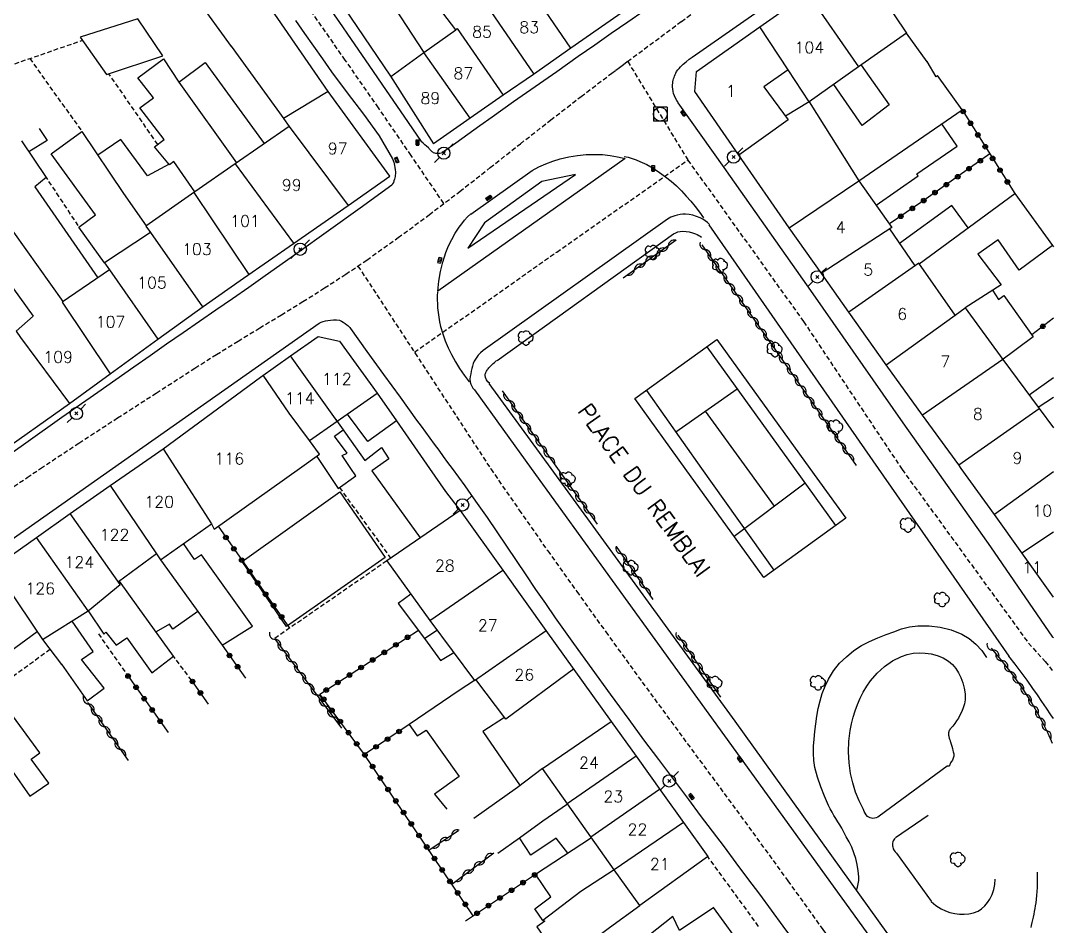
# Model space of a CAD drawing. Header units: millimetres. Extents: x 137000 to 138002, y 152999 to 154002.
# Drawn here: x 137888.1 to 138000, y 153121.4 to 153219.5 of the extents above; entities that cross this region are included whole.
import ezdxf
from ezdxf.enums import TextEntityAlignment as Align

# ---------------------------------------------------------------- set-up
doc = ezdxf.new("R2010")
doc.units = ezdxf.units.MM
doc.linetypes.add('DASHED', pattern=[0.75, 0.5, -0.25])
doc.layers.get('0').update_dxf_attribs({"linetype": 'CONTINUOUS'})
for name, color, linetype in [('W0001', 6, 'DASHED'), ('W0004', 5, 'CONTINUOUS'), ('W0014', 7, 'CONTINUOUS'), ('W0017', 7, 'CONTINUOUS'), ('W0101', 7, 'CONTINUOUS'), ('W0104', 1, 'CONTINUOUS'), ('W0112', 1, 'DASHED'), ('W0300', 7, 'CONTINUOUS'), ('W0310', 3, 'CONTINUOUS'), ('W0323', 7, 'CONTINUOUS'), ('W0333', 7, 'CONTINUOUS'), ('W0401', 7, 'CONTINUOUS'), ('W0420', 7, 'CONTINUOUS'), ('W0473', 7, 'CONTINUOUS'), ('W0515', 5, 'CONTINUOUS'), ('W0989', 7, 'CONTINUOUS'), ('W0991', 7, 'CONTINUOUS'), ('W1102', 7, 'CONTINUOUS')]:
    doc.layers.add(name, color=color, linetype=linetype)
doc.styles.get("Standard").update_dxf_attribs({"font": 'romans.shx', "width": 0.85})

# ---------------------------------------------------------------- blocks, each defined once
blk = doc.blocks.new('T300')
for p, q in [((-0.8, 0.51), (-0.86, 0.34)), ((-0.86, 0.34), (-0.86, 0.17)), ((-0.86, 0.17), (-0.74, 0.06)), ((-0.69, 0.63), (-0.8, 0.51)), ((-0.8, -0.06), (-0.74, 0.06)), ((-0.74, 0.06), (-0.69, 0.11)), ((-0.57, 0.69), (-0.69, 0.63)), ((-0.46, 0.69), (-0.57, 0.69)), ((-0.29, 0.63), (-0.46, 0.69)), ((-0.29, 0.63), (-0.17, 0.74)), ((-0.23, 0.57), (-0.29, 0.63)), ((-0.17, 0.74), (-0.06, 0.8)), ((-0.06, 0.8), (0.06, 0.8)), ((0.06, 0.8), (0.23, 0.74)), ((0.23, 0.74), (0.34, 0.63)), ((0.34, 0.63), (0.4, 0.51)), ((0.46, 0.46), (0.34, 0.46)), ((0.4, 0.51), (0.4, 0.46)), ((0.57, 0.4), (0.46, 0.46)), ((0.57, 0.4), (0.69, 0.29)), ((0.69, 0.29), (0.74, 0.17)), ((0.74, 0.06), (0.69, -0.17)), ((0.74, 0.17), (0.74, 0.06)), ((-0.8, -0.17), (-0.8, -0.06)), ((-0.8, -0.23), (-0.8, -0.17)), ((-0.74, -0.34), (-0.8, -0.23)), ((-0.69, -0.4), (-0.74, -0.34)), ((-0.51, -0.46), (-0.69, -0.4)), ((-0.4, -0.46), (-0.51, -0.46)), ((-0.4, -0.46), (-0.34, -0.46)), ((-0.34, -0.46), (-0.34, -0.4)), ((-0.34, -0.51), (-0.34, -0.46)), ((-0.29, -0.63), (-0.34, -0.51)), ((-0.17, -0.74), (-0.29, -0.63)), ((-0.06, -0.8), (-0.17, -0.74)), ((0.06, -0.8), (-0.06, -0.8)), ((0.17, -0.74), (0.06, -0.8)), ((0.23, -0.69), (0.17, -0.74)), ((0.29, -0.46), (0.23, -0.46)), ((0.29, -0.63), (0.23, -0.69)), ((0.46, -0.4), (0.29, -0.46)), ((0.34, -0.51), (0.29, -0.63)), ((0.34, -0.51), (0.34, -0.46)), ((0.57, -0.34), (0.46, -0.4)), ((0.63, -0.29), (0.57, -0.34)), ((0.69, -0.17), (0.63, -0.29))]:
    blk.add_line(p, q)
blk = doc.blocks.new('T473')
for p, q in [((-0.166667, 0.166667), (0.166667, -0.166667)), ((-0.166667, -0.166667), (0.166667, 0.166667)), ((0.500001, 0.500001), (1.000002, 1.000002)), ((-1.000002, -1.000002), (-0.500001, -0.500001))]:
    blk.add_line(p, q)
blk.add_ellipse((0, 0), major_axis=(0.471405, 0.471405), ratio=1, start_param=5.4977871438, end_param=11.780972451)
blk = doc.blocks.new('T401')
for p, q in [((-0.3, 0.3), (0, 0.3)), ((-0.3, -0.25), (-0.3, 0.3)), ((-0.3, 0.15), (0, 0.15)), ((-0.3, 0), (0, 0)), ((0, 0.3), (0, -0.25)), ((-0.3, -0.15), (0, -0.15)), ((-0.3, -0.25), (-0.3, -0.3)), ((-0.3, -0.3), (0, -0.3)), ((0, -0.3), (0, -0.25))]:
    blk.add_line(p, q)
blk = doc.blocks.new('T420')
for p, q in [((0.75, 0.75), (-0.75, 0.75)), ((-0.75, 0.75), (-0.75, -0.75)), ((0.75, 0.75), (0.75, -0.75)), ((0.75, -0.75), (-0.75, -0.75))]:
    blk.add_line(p, q)
blk.add_ellipse((0, 0), major_axis=(-0.53, 0.53), ratio=1, start_param=3.926991, end_param=10.210176)
blk = doc.blocks.new('t310o')
at = {"color": 0, "linetype": 'Continuous'}
for centre, start, end in [((-0.5, 0.38), 216.8699, 323.1304), ((0.5, -0.37), 36.8699, 143.1303)]:
    blk.add_arc(centre, 0.625, start, end, dxfattribs=at)
blk = doc.blocks.new('t323o')
at = {"color": 0, "linetype": 'Continuous'}
for radius in [0.25, 0.15]:
    blk.add_circle((0, 0), radius, dxfattribs=at)

msp = doc.modelspace()

# ---------------------------------------------------------------- linework, layer by layer
at = {"layer": 'W0001'}
for points in [[(137953.87, 153215.07), (137959.7, 153219.4), (137965.54, 153223.7), (137971.4, 153227.97), (137977.3, 153232.19), (137980.14, 153234.18), (137982.99, 153236.15), (137985.85, 153238.1), (137988.71, 153240.04), (137991.58, 153241.99), (137994.44, 153243.93), (137997.3, 153245.89), (138000, 153247.77)], [(137933.96, 153199.7), (137930.42, 153204.89), (137926.87, 153210.06), (137923.28, 153215.22), (137919.68, 153220.36)], [(137925.62, 153193.57), (137929.02, 153195.99), (137932.37, 153198.47), (137935.69, 153201), (137938.98, 153203.57), (137942.25, 153206.15), (137945.53, 153208.72), (137948.83, 153211.27), (137952.15, 153213.79), (137952.58, 153214.11), (137953.01, 153214.43), (137953.44, 153214.75), (137953.87, 153215.07)], [(137953.88, 153215.07), (137960.4, 153204.39), (137972.93, 153186.91), (137983.54, 153171)], [(137930.77, 153183.59), (137946.2, 153194.43), (137960.4, 153204.39)], [(137890.27, 153171), (137894.43, 153173.75), (137898.61, 153176.47), (137902.8, 153179.17), (137907, 153181.87), (137909.32, 153183.34), (137911.66, 153184.78), (137914.01, 153186.21), (137916.36, 153187.64), (137918.7, 153189.08), (137921.03, 153190.54), (137923.34, 153192.03), (137925.62, 153193.57)], [(137924.66, 153192.92), (137939.02, 153171)], [(137887.38, 153169.04), (137888.82, 153170.02), (137890.27, 153171)], [(137939.02, 153171), (137939.03, 153170.99), (137939.04, 153170.97), (137939.04, 153170.96), (137939.05, 153170.95), (137942.12, 153166.5), (137945.22, 153162.08), (137948.36, 153157.68), (137951.51, 153153.3), (137955.46, 153147.85), (137959.45, 153142.42), (137963.45, 153137.01), (137967.44, 153131.58), (137971.24, 153126.34), (137975.02, 153121.08), (137978.84, 153115.84), (137982.78, 153110.7), (137983.9, 153109.28), (137985.02, 153107.86), (137986.14, 153106.45), (137987.26, 153105.03)], [(137983.54, 153171), (137983.61, 153170.89), (137997.31, 153152.08), (137999.11, 153150.1), (138000, 153148.98)]]:
    msp.add_lwpolyline(points, dxfattribs=at)
at = {"layer": 'W0004'}
for points in [[(137953.51, 153204.79), (137953.95, 153204.69), (137954.38, 153204.57), (137954.8, 153204.42), (137955.21, 153204.25), (137955.94, 153203.9), (137956.65, 153203.5), (137957.33, 153203.06), (137957.99, 153202.59), (137958.59, 153202.11), (137959.16, 153201.6), (137959.71, 153201.06), (137960.23, 153200.5), (137960.73, 153199.94), (137961.2, 153199.35), (137961.65, 153198.75), (137962.08, 153198.13)], [(137933.26, 153190.11), (137933.24, 153189.68), (137933.24, 153189.26), (137933.26, 153188.83), (137933.29, 153188.41), (137933.34, 153187.89), (137933.41, 153187.38), (137933.49, 153186.87), (137933.61, 153186.36), (137933.84, 153185.58), (137934.11, 153184.82), (137934.43, 153184.07), (137934.78, 153183.34), (137935.21, 153182.56), (137935.67, 153181.81), (137936.18, 153181.09), (137936.72, 153180.39)]]:
    msp.add_lwpolyline(points, dxfattribs=at)
at = {"layer": 'W0014'}
for points in [[(137960.87, 153215.53), (137981.33, 153229.82), (137995.23, 153239.74), (138000, 153243.14)], [(137931.54, 153206.39), (137929.65, 153209.16), (137927.76, 153211.92), (137925.86, 153214.67), (137923.96, 153217.43), (137922.61, 153219.39), (137921.26, 153221.34)], [(137955.66, 153220.56), (137953.88, 153219.32), (137952.09, 153218.08), (137950.31, 153216.84), (137948.52, 153215.59), (137946.19, 153213.96), (137943.85, 153212.33), (137941.51, 153210.69), (137939.18, 153209.04), (137937.87, 153208.11), (137936.56, 153207.17), (137935.25, 153206.23), (137933.94, 153205.28)], [(137917.89, 153219.49), (137918.87, 153218.11), (137919.85, 153216.72), (137920.82, 153215.34), (137921.8, 153213.95), (137923.5, 153211.66), (137925.27, 153209.38), (137926.95, 153207.03), (137928.4, 153204.53), (137928.48, 153204.36), (137928.54, 153204.18), (137928.59, 153204), (137928.63, 153203.81), (137928.67, 153203.58), (137928.7, 153203.35), (137928.71, 153203.12), (137928.71, 153202.89), (137928.7, 153202.74), (137928.68, 153202.6), (137928.66, 153202.46), (137928.62, 153202.32), (137928.56, 153202.15), (137928.49, 153201.98), (137928.4, 153201.81), (137928.31, 153201.66)], [(137959.35, 153210.61), (137959.19, 153210.84), (137959.06, 153211.09), (137958.95, 153211.34), (137958.86, 153211.6), (137958.8, 153211.83), (137958.76, 153212.07), (137958.74, 153212.31), (137958.74, 153212.55), (137958.76, 153212.71), (137958.78, 153212.87), (137958.81, 153213.03), (137958.85, 153213.19), (137958.9, 153213.34), (137958.95, 153213.49), (137959.01, 153213.64), (137959.08, 153213.79), (137959.18, 153213.98), (137959.31, 153214.15), (137959.45, 153214.32), (137959.59, 153214.48), (137959.89, 153214.77), (137960.2, 153215.04), (137960.53, 153215.3), (137960.87, 153215.53)], [(137987.23, 153171), (137983.73, 153175.93), (137973.99, 153189.9), (137964.33, 153203.57), (137959.35, 153210.59)], [(137933.98, 153205.26), (137933.84, 153205.19), (137933.69, 153205.14), (137933.54, 153205.1), (137933.38, 153205.09), (137933.24, 153205.09), (137933.11, 153205.1), (137932.97, 153205.13), (137932.84, 153205.18), (137932.76, 153205.23), (137932.68, 153205.29), (137932.61, 153205.35), (137932.55, 153205.42), (137932.49, 153205.49), (137932.42, 153205.56), (137932.36, 153205.63), (137932.29, 153205.7), (137932.1, 153205.88), (137931.9, 153206.05), (137931.71, 153206.23), (137931.51, 153206.4)], [(137943.54, 153203.26), (137944.26, 153203.65), (137945.01, 153203.99), (137945.78, 153204.28), (137946.57, 153204.52), (137947.49, 153204.73), (137948.43, 153204.88), (137949.38, 153204.98), (137950.33, 153205.01), (137951.15, 153204.98), (137951.97, 153204.9), (137952.79, 153204.76), (137953.6, 153204.57)], [(137953.6, 153204.57), (137933.3, 153190.2)], [(137936.87, 153198.55), (137943.54, 153203.26)], [(137928.31, 153201.66), (137924.89, 153199.18), (137921.47, 153196.72), (137918.04, 153194.27), (137914.59, 153191.84), (137912.82, 153190.59), (137911.05, 153189.36), (137909.27, 153188.13), (137907.49, 153186.9), (137905.71, 153185.67), (137903.92, 153184.45), (137902.15, 153183.21), (137900.37, 153181.98), (137896.46, 153179.24), (137892.56, 153176.5), (137888.66, 153173.75), (137884.76, 153171)], [(137933.3, 153190.2), (137933.41, 153191.27), (137933.6, 153192.32), (137933.85, 153193.35), (137934.18, 153194.37), (137934.47, 153195.09), (137934.81, 153195.79), (137935.19, 153196.46), (137935.61, 153197.11), (137935.9, 153197.5), (137936.21, 153197.87), (137936.54, 153198.23), (137936.9, 153198.56)], [(137962.75, 153197.4), (137962.52, 153197.62), (137962.27, 153197.81), (137962.01, 153197.99), (137961.73, 153198.13), (137961.35, 153198.29), (137960.95, 153198.41), (137960.55, 153198.5), (137960.14, 153198.54), (137959.84, 153198.53), (137959.55, 153198.49), (137959.26, 153198.43), (137958.98, 153198.35), (137958.77, 153198.29), (137958.57, 153198.21), (137958.38, 153198.11), (137958.19, 153198.01)], [(137958.19, 153198.01), (137938.21, 153183.76)], [(137981.07, 153171), (137962.71, 153197.38)], [(137939.75, 153182.7), (137958.84, 153196.4)], [(137958.86, 153196.41), (137959.09, 153196.52), (137959.33, 153196.61), (137959.58, 153196.66), (137959.84, 153196.68), (137960.2, 153196.67), (137960.56, 153196.61), (137960.9, 153196.51), (137961.24, 153196.39), (137961.41, 153196.32), (137961.58, 153196.24), (137961.74, 153196.14), (137961.89, 153196.03)], [(137920.44, 153186.73), (137920.67, 153186.83), (137920.9, 153186.91), (137921.14, 153186.98), (137921.38, 153187.03), (137921.69, 153187.07), (137922.01, 153187.1), (137922.33, 153187.09), (137922.64, 153187.04), (137922.86, 153186.95), (137923.07, 153186.84), (137923.26, 153186.7), (137923.44, 153186.56), (137923.55, 153186.47), (137923.66, 153186.37), (137923.76, 153186.26), (137923.86, 153186.15)], [(137898.07, 153171), (137920.44, 153186.73)], [(137923.84, 153186.15), (137925.63, 153183.67), (137927.43, 153181.19), (137929.22, 153178.72), (137931.01, 153176.24), (137931.49, 153175.59), (137931.97, 153174.93), (137932.45, 153174.27), (137932.93, 153173.62), (137933.41, 153172.97), (137933.89, 153172.31), (137934.37, 153171.66), (137934.85, 153171)], [(137938.23, 153183.77), (137937.95, 153183.52), (137937.69, 153183.25), (137937.46, 153182.95), (137937.26, 153182.62), (137937.14, 153182.36), (137937.06, 153182.09), (137936.99, 153181.81), (137936.94, 153181.53), (137936.88, 153181.25), (137936.82, 153180.96), (137936.79, 153180.66), (137936.82, 153180.36), (137936.89, 153180.13), (137936.99, 153179.91), (137937.12, 153179.71), (137937.28, 153179.53)], [(137938.94, 153180.2), (137938.74, 153180.38), (137938.59, 153180.59), (137938.49, 153180.84), (137938.45, 153181.1), (137938.45, 153181.2), (137938.47, 153181.29), (137938.51, 153181.38), (137938.55, 153181.47), (137938.6, 153181.55), (137938.65, 153181.63), (137938.7, 153181.7), (137938.75, 153181.78), (137938.85, 153181.91), (137938.97, 153182.04), (137939.09, 153182.16), (137939.21, 153182.27), (137939.32, 153182.38), (137939.44, 153182.49), (137939.56, 153182.59), (137939.68, 153182.69)], [(137937.28, 153179.53), (137943.44, 153171)], [(137945.59, 153171), (137938.88, 153180.21)], [(137839.23, 153129.62), (137898.07, 153171)], [(137934.85, 153171), (137935.54, 153170.06), (137936.22, 153169.11), (137936.9, 153168.17), (137937.58, 153167.21), (137938.65, 153165.68), (137939.71, 153164.13), (137940.76, 153162.58), (137941.8, 153161.02), (137942.85, 153159.47), (137943.9, 153157.91), (137944.96, 153156.37), (137946.03, 153154.83), (137948, 153152.05), (137949.99, 153149.3), (137951.99, 153146.55), (137954, 153143.8), (137955.61, 153141.63), (137957.22, 153139.47), (137958.85, 153137.31), (137960.46, 153135.14), (137961.75, 153133.43), (137963.03, 153131.72), (137964.32, 153130.02), (137965.6, 153128.31), (137966.88, 153126.6), (137968.16, 153124.89), (137969.44, 153123.17), (137970.7, 153121.45), (137971.92, 153119.78)], [(137943.44, 153171), (137952.21, 153158.86), (137969.01, 153135.65), (137985.18, 153113.28)], [(137991.41, 153111.91), (137990.06, 153111.88), (137988.36, 153112.47), (137987.38, 153113.3), (137986.27, 153114.75), (137986.28, 153114.74), (137965.51, 153143.63), (137945.59, 153171)], [(137995.21, 153150.68), (137981.07, 153171)], [(137999.95, 153152.73), (137993.22, 153162.53), (137987.23, 153171)], [(138000, 153152.66), (137999.95, 153152.73)], [(138000, 153143.93), (137999.73, 153144.33), (137999.25, 153145.05), (137998.77, 153145.77), (137998.29, 153146.48), (137997.79, 153147.19), (137997.16, 153148.07), (137996.51, 153148.95), (137995.85, 153149.81), (137995.18, 153150.67)]]:
    msp.add_lwpolyline(points, dxfattribs=at)
msp.add_lwpolyline([(137936.57, 153194.85), (137948.24, 153202.84), (137944.57, 153202.06), (137938.36, 153197.58)], close=True, dxfattribs=at)
at = {"layer": 'W0017'}
for points in [[(137978.68, 153125.31), (137978.79, 153125.66), (137978.87, 153126.03), (137978.91, 153126.4), (137978.92, 153126.77), (137978.87, 153127.44), (137978.76, 153128.1), (137978.6, 153128.75), (137978.4, 153129.39), (137978.16, 153129.99), (137977.88, 153130.57), (137977.57, 153131.13), (137977.26, 153131.69), (137977.07, 153132.05), (137976.86, 153132.4), (137976.65, 153132.75), (137976.43, 153133.09), (137976.22, 153133.44), (137976.02, 153133.79), (137975.82, 153134.15), (137975.64, 153134.52), (137975.2, 153135.52), (137974.79, 153136.53), (137974.43, 153137.56), (137974.17, 153138.63), (137974.06, 153139.39), (137974.01, 153140.16), (137974.01, 153140.92), (137974.07, 153141.69), (137974.15, 153142.52), (137974.25, 153143.35), (137974.38, 153144.18), (137974.53, 153145), (137974.72, 153145.83), (137974.97, 153146.64), (137975.26, 153147.43), (137975.63, 153148.2), (137976.18, 153149.09), (137976.84, 153149.9), (137977.59, 153150.62), (137978.39, 153151.28), (137979.21, 153151.82), (137980.08, 153152.27), (137980.97, 153152.66), (137981.87, 153153.01), (137982.7, 153153.32), (137983.54, 153153.62), (137984.41, 153153.85), (137985.31, 153153.95), (137986.53, 153153.95), (137987.74, 153153.81), (137988.94, 153153.52), (137990.09, 153153.05), (137990.88, 153152.57), (137991.61, 153151.98), (137992.24, 153151.3), (137992.77, 153150.53)], [(137986.43, 153133.41), (137982.88, 153131)], [(137982.87, 153130.98), (137982.78, 153130.89), (137982.71, 153130.79), (137982.65, 153130.68), (137982.6, 153130.56), (137982.58, 153130.43), (137982.57, 153130.29), (137982.57, 153130.15), (137982.6, 153130.02), (137982.66, 153129.83), (137982.75, 153129.65), (137982.86, 153129.48), (137982.99, 153129.33)], [(137983.01, 153129.35), (137986.77, 153124.13)], [(137997.6, 153121.29), (137997.65, 153121.52), (137997.71, 153121.83), (137997.77, 153122.13), (137997.84, 153122.43), (137997.91, 153122.73), (137997.97, 153123.03), (137998.03, 153123.34), (137998.08, 153123.64), (137998.13, 153123.95), (137998.22, 153124.77), (137998.27, 153125.61), (137998.3, 153126.44), (137998.3, 153127.27)], [(137986.77, 153124.11), (137987.01, 153123.88), (137987.26, 153123.67), (137987.54, 153123.49), (137987.83, 153123.33), (137988.31, 153123.11), (137988.8, 153122.93), (137989.31, 153122.81), (137989.84, 153122.74), (137990.34, 153122.73), (137990.85, 153122.77), (137991.36, 153122.88), (137991.84, 153123.08), (137992.23, 153123.33), (137992.57, 153123.63), (137992.87, 153123.99), (137993.12, 153124.37), (137993.37, 153124.88), (137993.55, 153125.41), (137993.66, 153125.96), (137993.7, 153126.52)]]:
    msp.add_lwpolyline(points, dxfattribs=at)
at = {"layer": 'W0101'}
for points in [[(137978.67, 153226.21), (137984.1, 153218.15)], [(137935.26, 153218.48), (137932.35, 153222.35), (137936.16, 153225.14), (137938.89, 153221.18)], [(137955.32, 153221.82), (137947.73, 153216.51)], [(137968.2, 153218.83), (137973.36, 153222.47)], [(137931.81, 153216.05), (137935.26, 153218.48)], [(137965.94, 153204.92), (137961.14, 153211.82), (137961.35, 153213.99), (137968.2, 153218.83)], [(137984.1, 153218.15), (137978.9, 153214.47)], [(137947.73, 153216.51), (137943.66, 153213.67)], [(137928.22, 153213.45), (137931.81, 153216.05)], [(137971.28, 153214.16), (137968.65, 153212.33), (137971.28, 153208.74), (137965.94, 153204.92)], [(137978.9, 153214.47), (137973.56, 153210.7), (137971.28, 153214.16)], [(137928.2, 153213.46), (137932.83, 153206.14)], [(137943.66, 153213.67), (137943.66, 153213.66), (137940.4, 153211.41)], [(137921.42, 153211.8), (137916.59, 153208.9), (137917.22, 153208.04)], [(137923.58, 153199.49), (137928.12, 153202.65), (137921.42, 153211.8)], [(137940.4, 153211.41), (137936.83, 153208.94)], [(137936.83, 153208.94), (137936.83, 153208.94), (137932.83, 153206.14)], [(137917.22, 153208.04), (137911.35, 153204)], [(137911.35, 153204), (137906.99, 153200.96)], [(137971.36, 153197.05), (137978.94, 153202.16)], [(137978.94, 153202.16), (137982.5, 153197.1)], [(137906.99, 153200.96), (137901.67, 153197.24)], [(137917.66, 153195.37), (137923.58, 153199.49)], [(137901.67, 153197.24), (137902.17, 153196.54)], [(137892.71, 153189.07), (137887.36, 153196.57), (137884.34, 153194.57), (137889.48, 153187.5), (137887.61, 153185.85), (137888.11, 153185.18)], [(137902.17, 153196.54), (137897.21, 153193.25)], [(137974.9, 153192.07), (137971.36, 153197.05)], [(137982.23, 153196.93), (137985.01, 153192.94)], [(137912.24, 153191.59), (137917.66, 153195.37)], [(137897.21, 153193.25), (137897.73, 153192.51)], [(137989.36, 153187.6), (137985.41, 153193.23)], [(137897.73, 153192.51), (137892.61, 153189)], [(137907.87, 153188.55), (137912.24, 153191.59)], [(137977.83, 153187.94), (137974.9, 153192.07)], [(137902.98, 153185), (137907.87, 153188.55)], [(137989.36, 153187.6), (137990.44, 153188.38), (137994.54, 153182.8)], [(137981.88, 153182.23), (137977.83, 153187.94)], [(137897.81, 153181.24), (137902.98, 153185)], [(137917.35, 153183.18), (137920.33, 153185.28), (137922.65, 153184.78), (137926.73, 153179.15)], [(137914.11, 153180.9), (137917.35, 153183.18)], [(137994.54, 153182.8), (137998.46, 153177.49)], [(137985.84, 153176.78), (137981.88, 153182.23)], [(137893.39, 153178.03), (137897.81, 153181.24)], [(137903.55, 153173.11), (137914.11, 153180.9)], [(137922.39, 153176.11), (137926.73, 153179.15)], [(137885.33, 153172.32), (137893.39, 153178.03)], [(137998.46, 153177.49), (138000, 153175.4)], [(137919.4, 153174.01), (137922.39, 153176.11)], [(137989.75, 153171.38), (137985.84, 153176.78)], [(137918.34, 153171), (137920.49, 153172.53), (137919.4, 153174.01)], [(137900.48, 153171), (137903.55, 153173.11)], [(137990.02, 153171), (137989.75, 153171.38)], [(137897.81, 153169.16), (137900.48, 153171)], [(137908.8, 153165), (137909.09, 153164.44), (137918.34, 153171)], [(137993.62, 153166.03), (137990.02, 153171)], [(137893.49, 153166.11), (137897.81, 153169.16)], [(137889.83, 153163.54), (137893.49, 153166.11)], [(137935.73, 153166.43), (137927.77, 153161.01), (137932.44, 153154.53)], [(137935.73, 153166.43), (137940.34, 153159.99)], [(137996.6, 153161.86), (137993.62, 153166.03)], [(137902.83, 153161.75), (137903.26, 153161.11), (137908.8, 153165)], [(137885.21, 153160.29), (137889.83, 153163.54)], [(137902.83, 153161.75), (137898.73, 153158.71)], [(138000, 153157.07), (137996.6, 153161.86)], [(137940.34, 153159.99), (137945.03, 153153.46)], [(137895.42, 153155.58), (137898.91, 153158.45)], [(137889.58, 153153.82), (137890.49, 153152.47), (137895.42, 153155.58)], [(137932.44, 153154.53), (137937.29, 153148.04)], [(137945.03, 153153.46), (137948.05, 153149.23), (137948.04, 153149.22)], [(137885.1, 153149.86), (137889.9, 153153.35)], [(137948.02, 153149.28), (137940.67, 153143.86), (137937.43, 153148.14)], [(137944.64, 153138.51), (137952.1, 153143.61)], [(137952.1, 153143.61), (137954.8, 153139.83)], [(137954.8, 153139.83), (137957.65, 153135.85)], [(137947.36, 153134.68), (137944.64, 153138.51)], [(137957.65, 153135.85), (137959.94, 153132.65)], [(137949.88, 153131.12), (137947.36, 153134.68)], [(137959.94, 153132.65), (137962.55, 153128.98)], [(137952.42, 153127.55), (137949.88, 153131.12)], [(137962.54, 153128.96), (137955.18, 153123.67), (137952.42, 153127.55)], [(137963.2, 153123.46), (137959.51, 153120.98), (137958.79, 153122.48), (137955.3, 153119.76), (137959.57, 153113.77)], [(137966.52, 153118.83), (137963.17, 153123.45)]]:
    msp.add_lwpolyline(points, dxfattribs=at)
at = {"layer": 'W0104'}
for points in [[(137913.1, 153223.96), (137907.2, 153221.86), (137910.92, 153216.7), (137910.93, 153216.71), (137916.61, 153208.87)], [(137921.42, 153211.8), (137913.1, 153223.96)], [(137922.42, 153222.04), (137924.12, 153223.31), (137925.3, 153221.48), (137927.43, 153222.77), (137931.81, 153216.05)], [(137922.42, 153222.02), (137928.2, 153213.46)], [(137978.94, 153202.16), (137990.13, 153209.84), (137987.45, 153213.54), (137987.3, 153213.42), (137986.33, 153215.06), (137986.32, 153215.02), (137984.1, 153218.15)], [(137906.99, 153200.96), (137904.7, 153204.22), (137904.23, 153203.89), (137902.6, 153205.83), (137903.67, 153206.61), (137901.02, 153210.03), (137902.51, 153211.12), (137900.8, 153213.29), (137903.59, 153215.37), (137905.26, 153212.83), (137911.49, 153204.1)], [(137905.26, 153212.83), (137908.11, 153214.95), (137914.49, 153206.17)], [(137979.19, 153214.68), (137982.2, 153210.36), (137979.27, 153208.15), (137976.23, 153212.58)], [(137973.56, 153210.7), (137970.97, 153209.15)], [(137973.56, 153210.7), (137978.94, 153202.16)], [(137980.8, 153199.52), (137985.36, 153202.68), (137985.22, 153202.89), (137989.59, 153205.91), (137987.92, 153208.32)], [(137890.12, 153207.8), (137890.98, 153206.51), (137889, 153205.27)], [(137897.21, 153193.25), (137894.43, 153197.13), (137896.21, 153198.45), (137891.4, 153205.08), (137894.74, 153207.49), (137899.27, 153200.77), (137899.27, 153200.76), (137901.7, 153197.26)], [(137888.19, 153206.47), (137890.88, 153202.49), (137889.64, 153201.5), (137896.47, 153191.65)], [(137904.19, 153203.94), (137901.86, 153202.69), (137898.98, 153206.63), (137896.48, 153204.91)], [(137971.36, 153197.05), (137965.94, 153204.92)], [(137985.46, 153193.17), (137995.82, 153200.76), (137999.91, 153195.13), (137996.28, 153192.47), (137994.03, 153195.75), (137991.81, 153194.19), (137994.35, 153190.89), (137990.44, 153188.38)], [(137990.77, 153197.07), (137989, 153199.46), (137983.33, 153195.35)], [(137993.42, 153190.3), (137994.05, 153189.29), (137994.65, 153189.71), (137997.82, 153185.25), (137994.28, 153182.62)], [(137997.37, 153178.97), (138000, 153180.86)], [(137926.73, 153179.15), (137926.75, 153179.14), (137928.85, 153176.15), (137932.4, 153171)], [(138000, 153178.7), (137998.37, 153177.61)], [(137922.26, 153176.29), (137925.39, 153171.85), (137927.22, 153173.27), (137927.99, 153172.03), (137926.52, 153171)], [(137928.85, 153176.15), (137925.74, 153173.91), (137923.51, 153176.89)], [(137923.89, 153171), (137922.93, 153172.39), (137923.47, 153172.64), (137922.13, 153174.49), (137923.05, 153175.17)], [(137920.19, 153172.31), (137921.06, 153171)], [(137921.06, 153171), (137922.51, 153168.83), (137924.43, 153170.21), (137923.89, 153171)], [(137926.52, 153171), (137926.16, 153170.75), (137931.4, 153163.48)], [(137932.4, 153171), (137934.13, 153168.49)], [(137934.13, 153168.49), (137935.73, 153166.43)], [(137903.26, 153161.11), (137909.94, 153151.87), (137913.22, 153153.94), (137907.72, 153161.65), (137906.96, 153161.13), (137905.74, 153162.86)], [(137895.42, 153155.58), (137897.11, 153153.06), (137897.35, 153153.26), (137898.45, 153151.88), (137899.61, 153152.66), (137902.32, 153148.86), (137904.66, 153150.67), (137900.85, 153155.98), (137898.82, 153158.78)], [(137930.39, 153157.39), (137929.02, 153156.36), (137931.86, 153152.6), (137933.22, 153153.49)], [(137907.31, 153155.51), (137904.6, 153153.61), (137904.25, 153154.15), (137902.78, 153153.3)], [(137890.49, 153152.47), (137892.53, 153149.78), (137892.54, 153149.8), (137895.3, 153145.84), (137897.15, 153147.2), (137894.72, 153150.3), (137895.95, 153151.18), (137893.69, 153154.48)], [(137931.86, 153152.6), (137933.59, 153150.2), (137935.03, 153151.07)], [(137948.04, 153149.22), (137952.1, 153143.61)], [(137937.29, 153148.04), (137935.61, 153146.96), (137930.22, 153143.26), (137931.06, 153142.04), (137932.06, 153142.66), (137935.64, 153137.63), (137932.94, 153135.73), (137934.27, 153134.1)], [(137881.98, 153145.7), (137887.19, 153138.25), (137889.1, 153135.5), (137891.15, 153136.93), (137889.24, 153139.52), (137890.19, 153140.19), (137884.73, 153147.61)], [(137940.53, 153144.05), (137938.18, 153142.51), (137942.22, 153136.65)], [(137944.64, 153138.51), (137941.96, 153136.45), (137937.22, 153133.09)], [(137947.38, 153129.34), (137946.14, 153130.96), (137943.38, 153129.11), (137942.15, 153131), (137944.69, 153132.83), (137947.36, 153134.68)], [(137939.8, 153129.35), (137942.15, 153131)], [(137944.68, 153122.07), (137943.82, 153123.33), (137945.56, 153124.63), (137943.9, 153127.06), (137949.95, 153131.03)], [(137952.42, 153127.55), (137948.8, 153125.19), (137944.68, 153122.07), (137944.89, 153121.97), (137944.02, 153121.36), (137946.75, 153117.45), (137951.9, 153121.3), (137955.18, 153123.67)]]:
    msp.add_lwpolyline(points, dxfattribs=at)
for points in [[(137900.79, 153219.68), (137894.56, 153217.7), (137897.43, 153213.64), (137903.51, 153215.69)], [(137912.12, 153160.94), (137922.69, 153168.46), (137927.6, 153161.36), (137916.9, 153153.9)]]:
    msp.add_lwpolyline(points, close=True, dxfattribs=at)
at = {"layer": 'W0112'}
for points in [[(137886.05, 153214.33), (137894.8, 153217.36)], [(137889.11, 153215.39), (137894.75, 153207.47)], [(137902.97, 153206.08), (137897.68, 153213.73)], [(137890.73, 153202.71), (137894.43, 153197.13)], [(137922.65, 153168.93), (137928.2, 153161.3)], [(137927.78, 153160.98), (137915.61, 153152.57)], [(137896.53, 153153.11), (137899.75, 153148.52)], [(137885.88, 153148.81), (137887.27, 153148.49), (137891.24, 153151.39)], [(137906.65, 153148.05), (137904.66, 153150.67)], [(137968.07, 153121.42), (137962.55, 153128.98)]]:
    msp.add_lwpolyline(points, dxfattribs=at)
at = {"layer": 'W0310'}
for points in [[(137953.39, 153191.65), (137959.15, 153195.74)], [(137961.93, 153195.23), (137978.63, 153171.33)], [(137940.29, 153179.39), (137946.27, 153171)], [(137946.27, 153171), (137950.58, 153164.95)], [(137952.63, 153162.54), (137956.62, 153156.82)], [(137915.61, 153152.57), (137922.88, 153142.88)], [(137959.31, 153152.96), (137963.93, 153146.24)], [(137993.28, 153151.54), (137994.47, 153150.11), (137995.61, 153148.62), (137996.68, 153147.1), (137997.69, 153145.53), (137998.3, 153144.49), (137998.87, 153143.43), (137999.4, 153142.34), (137999.88, 153141.24)], [(137899.78, 153139.37), (137895.38, 153145.64)], [(137932.27, 153129.65), (137935.56, 153131.79)], [(137934.81, 153126), (137939.38, 153129.38)]]:
    msp.add_lwpolyline(points, dxfattribs=at)
at = {"layer": 'W0323'}
for points in [[(137990.12, 153209.82), (137995.82, 153200.76)], [(137993.12, 153205.05), (137985.86, 153199.93), (137982.24, 153197.47)], [(137999.91, 153195.13), (138000, 153195.01)], [(138000, 153187.26), (137997.67, 153185.48)], [(137909.5, 153164.74), (137917.24, 153153.7)], [(137937.14, 153122.55), (137925.27, 153140.18), (137920.54, 153146.56), (137931.2, 153153.48)], [(137909.94, 153151.85), (137912.49, 153148.31)], [(137899.75, 153148.52), (137904.1, 153142.41)], [(137908.45, 153145.47), (137906.65, 153148.05)], [(137930.22, 153143.26), (137925.37, 153140.02)], [(137936.31, 153122.01), (137944, 153127.13)]]:
    msp.add_lwpolyline(points, dxfattribs=at)
at = {"layer": 'W0333'}
for points in [[(137960.12, 153171), (137954.67, 153178.56), (137963.55, 153184.96)], [(137963.55, 153184.96), (137973.61, 153171)], [(137962.45, 153184.17), (137971.95, 153171)], [(137955.91, 153179.45), (137961.89, 153171)], [(137959.08, 153174.98), (137965.73, 153179.62)], [(137966.81, 153171), (137962.3, 153177.22)], [(137973.61, 153171), (137977.5, 153165.6), (137968.62, 153159.2), (137960.12, 153171)], [(137961.89, 153171), (137969.7, 153159.98)], [(137969.78, 153166.9), (137966.81, 153171)], [(137971.95, 153171), (137976.41, 153164.82)], [(137973.11, 153169.39), (137965.42, 153163.65)]]:
    msp.add_lwpolyline(points, dxfattribs=at)
at = {"layer": 'W0515'}
for points in [[(137979.44, 153134.07), (137978.97, 153135), (137978.58, 153135.96), (137978.26, 153136.96), (137978.04, 153137.97), (137977.87, 153139.13), (137977.79, 153140.3), (137977.83, 153141.48), (137977.99, 153142.64), (137978.14, 153143.36), (137978.32, 153144.06), (137978.53, 153144.76), (137978.78, 153145.45), (137979.07, 153146.12), (137979.41, 153146.78), (137979.78, 153147.41), (137980.2, 153148.01), (137980.9, 153148.83), (137981.7, 153149.55), (137982.59, 153150.16), (137983.55, 153150.65), (137984.16, 153150.86), (137984.8, 153150.99), (137985.45, 153151.03), (137986.1, 153151.01), (137986.77, 153150.92), (137987.42, 153150.75), (137988.06, 153150.5), (137988.65, 153150.15), (137989.07, 153149.78), (137989.43, 153149.34), (137989.72, 153148.87), (137989.96, 153148.37), (137990.18, 153147.8), (137990.35, 153147.2), (137990.43, 153146.59), (137990.44, 153145.96), (137990.37, 153145.51), (137990.24, 153145.08), (137990.07, 153144.67), (137989.88, 153144.27), (137989.71, 153143.96), (137989.52, 153143.67), (137989.31, 153143.39), (137989.1, 153143.11), (137989.06, 153143.06), (137989.02, 153143.01), (137988.97, 153142.96), (137988.93, 153142.91), (137988.88, 153142.86), (137988.84, 153142.81), (137988.8, 153142.76), (137988.77, 153142.71), (137988.73, 153142.63), (137988.69, 153142.55), (137988.66, 153142.47), (137988.64, 153142.39), (137988.63, 153142.29), (137988.64, 153142.2), (137988.65, 153142.11), (137988.66, 153142.02), (137988.68, 153141.94), (137988.7, 153141.86), (137988.73, 153141.78), (137988.75, 153141.7), (137988.78, 153141.63), (137988.81, 153141.55), (137988.83, 153141.47), (137988.86, 153141.4), (137988.93, 153141.16), (137989, 153140.93), (137989.06, 153140.69), (137989.12, 153140.45), (137989.15, 153140.33), (137989.18, 153140.21), (137989.21, 153140.09), (137989.22, 153139.96), (137989.21, 153139.85), (137989.19, 153139.73), (137989.16, 153139.62), (137989.12, 153139.51), (137989.07, 153139.4), (137989, 153139.31), (137988.93, 153139.22), (137988.86, 153139.14), (137988.83, 153139.05), (137988.79, 153138.91), (137988.66, 153138.78), (137988.49, 153138.77)], [(137988.48, 153138.77), (137981.13, 153133.36)], [(137981.13, 153133.36), (137980.98, 153133.25), (137980.81, 153133.17), (137980.64, 153133.12), (137980.45, 153133.1), (137980.3, 153133.12), (137980.14, 153133.16), (137980, 153133.23), (137979.88, 153133.32), (137979.72, 153133.48), (137979.6, 153133.66), (137979.5, 153133.86), (137979.44, 153134.07)]]:
    msp.add_lwpolyline(points, dxfattribs=at)
at = {"layer": 'W1102'}
for points in [[(137947.73, 153216.51), (137942.7, 153223.87)], [(137973.36, 153222.47), (137978.9, 153214.47)], [(137938.89, 153221.18), (137938.67, 153221.05), (137943.7, 153213.69)], [(137935.26, 153218.48), (137935.4, 153218.62), (137940.4, 153211.41)], [(137971.28, 153214.16), (137968.2, 153218.83)], [(137936.83, 153208.94), (137931.78, 153216.03)], [(137917.22, 153208.04), (137923.58, 153199.49), (137923.58, 153199.49)], [(137911.35, 153204), (137917.67, 153195.38)], [(137906.88, 153200.88), (137912.83, 153192)], [(137982.5, 153197.1), (137974.86, 153192.11)], [(137902.17, 153196.54), (137907.82, 153188.51)], [(137985.41, 153193.23), (137977.83, 153187.94)], [(137897.73, 153192.51), (137902.98, 153184.99)], [(137892.61, 153189), (137897.81, 153181.24)], [(137981.88, 153182.23), (137989.36, 153187.6)], [(137888.11, 153185.18), (137893.42, 153178.05)], [(137922.39, 153176.11), (137917.35, 153183.18)], [(137994.54, 153182.8), (137985.83, 153176.77)], [(137919.4, 153174.01), (137917.19, 153177), (137914.37, 153181.09)], [(137989.75, 153171.38), (137998.46, 153177.49)], [(137903.55, 153173.11), (137904.91, 153171)], [(137904.91, 153171), (137908.8, 153165)], [(138000, 153170.64), (137993.62, 153166.03)], [(137897.81, 153169.16), (137902.83, 153161.75)], [(137898.91, 153158.45), (137893.49, 153166.11)], [(137895.42, 153155.58), (137889.83, 153163.54)], [(137996.6, 153161.86), (138000, 153164.13)], [(137885.21, 153160.27), (137889.58, 153153.82)], [(137932.44, 153154.53), (137940.34, 153159.99)], [(137937.29, 153148.04), (137945.04, 153153.44)], [(137954.8, 153139.83), (137947.34, 153134.7)], [(137949.88, 153131.12), (137957.34, 153136.28)], [(137959.93, 153132.65), (137952.42, 153127.55)]]:
    msp.add_lwpolyline(points, dxfattribs=at)

# ---------------------------------------------------------------- block references
at = {"layer": 'W0300'}
for p in [(137956.64, 153194.38), (137963.92, 153192.96), (137942.87, 153185.11), (137969.84, 153183.86), (137976.43, 153175.45), (137947.44, 153169.83), (137984.26, 153164.86), (137954.24, 153160.26), (137987.96, 153156.8), (137963.33, 153147.71), (137974.52, 153147.78), (137989.68, 153128.67)]:
    msp.add_blockref('T300', p, dxfattribs=at)
at = {"layer": 'W0310'}
for p, rotation in [((137957.06, 153194.26), 35.3680079747194), ((137958.28, 153195.12), 35.3680079747194), ((137962.3, 153194.69), 304.9543411846845), ((137955.83, 153193.39), 35.3680079747194), ((137963.16, 153193.46), 304.9543411846845), ((137954.61, 153192.52), 35.3680079747194), ((137964.02, 153192.23), 304.9543411846845), ((137964.88, 153191), 304.9543411846845), ((137965.74, 153189.78), 304.9543411846845), ((137966.6, 153188.55), 304.9543411846845), ((137967.46, 153187.32), 304.9543411846845), ((137968.32, 153186.09), 304.9543411846845), ((137969.18, 153184.86), 304.9543411846845), ((137970.04, 153183.63), 304.9543411846845), ((137970.9, 153182.4), 304.9543411846845), ((137971.76, 153181.17), 304.9543411846845), ((137972.62, 153179.94), 304.9543411846845), ((137941.04, 153178.33), 305.4659242716241), ((137973.48, 153178.71), 304.9543411846845), ((137941.91, 153177.11), 305.4659242716241), ((137974.34, 153177.48), 304.9543411846845), ((137975.19, 153176.25), 304.9543411846845), ((137942.78, 153175.89), 305.4659242716241), ((137976.05, 153175.02), 304.9543411846845), ((137943.65, 153174.67), 305.4659242716241), ((137976.91, 153173.79), 304.9543411846845), ((137944.52, 153173.44), 305.4659242716241), ((137945.39, 153172.22), 305.4659242716241), ((137977.77, 153172.56), 304.9543411846845), ((137947.09, 153169.84), 305.4659242715317), ((137947.97, 153168.61), 305.4659242715317), ((137948.84, 153167.39), 305.4659242715317), ((137949.71, 153166.17), 305.4659242715317), ((137953.19, 153161.75), 304.8573462750734), ((137954.04, 153160.51), 304.8573462750734), ((137954.9, 153159.28), 304.8573462750734), ((137955.76, 153158.05), 304.8573462750734), ((137915.68, 153152.48), 306.8405797016868), ((137959.68, 153152.42), 304.522643363554), ((137916.58, 153151.28), 306.8405797016868), ((137960.53, 153151.19), 304.522643363554), ((137993.46, 153151.32), 309.7170649318361), ((137917.48, 153150.08), 306.8405797016868), ((137961.38, 153149.95), 304.522643363554), ((137994.42, 153150.17), 309.7170649318361), ((137918.38, 153148.88), 306.8405797016868), ((137962.23, 153148.72), 304.522643363554), ((137995.33, 153148.98), 307.4187024917872), ((137919.28, 153147.68), 306.8405797016868), ((137963.08, 153147.48), 304.522643363554), ((137996.21, 153147.76), 305.1203404197456), ((137920.18, 153146.48), 306.8405797016868), ((137997.05, 153146.52), 302.8219787195497), ((137895.48, 153145.51), 125.003309015892), ((137921.08, 153145.28), 306.8405797016868), ((137997.85, 153145.25), 300.5236184390456), ((137896.34, 153144.28), 125.003309015892), ((137921.98, 153144.08), 306.8405797016868), ((137998.59, 153143.95), 298.225260530794), ((137897.2, 153143.05), 125.003309015892), ((137999.27, 153142.61), 295.9269052912553), ((137898.06, 153141.82), 125.003309015892), ((137898.92, 153140.59), 125.003309015892), ((137933.53, 153130.46), 33.02998844186085), ((137934.79, 153131.28), 33.02998844186085), ((137938.43, 153128.68), 36.50484569712322), ((137937.23, 153127.78), 36.50484569712322), ((137936.02, 153126.89), 36.50484569712322)]:
    msp.add_blockref('t310o', p, dxfattribs=dict(at, rotation=rotation))
at = {"layer": 'W0323'}
for p, rotation in [((137990.23, 153209.65), 302.159293827219), ((137991.02, 153208.38), 302.159293827219), ((137991.82, 153207.11), 302.159293827219), ((137992.62, 153205.84), 302.159293827219), ((137993.42, 153204.57), 302.159293827219), ((137990.86, 153203.46), 215.1552917248762), ((137992.09, 153204.32), 215.1552917248762), ((137989.64, 153202.59), 215.1552917248762), ((137994.22, 153203.3), 302.159293827219), ((137988.41, 153201.73), 215.1552917248762), ((137995.02, 153202.03), 302.159293827219), ((137987.18, 153200.87), 215.1552917248762), ((137984.72, 153199.16), 214.2780309403319), ((137985.96, 153200), 215.1552917248762), ((137983.48, 153198.31), 214.2780309403319), ((137998.86, 153186.39), 217.2949395533101), ((137910.35, 153163.52), 305.015685640999), ((137911.21, 153162.3), 305.015685640999), ((137912.07, 153161.07), 305.015685640999), ((137912.93, 153159.84), 305.015685640999), ((137913.79, 153158.61), 305.015685640999), ((137914.65, 153157.38), 305.015685640999), ((137915.52, 153156.15), 305.015685640999), ((137916.38, 153154.92), 305.015685640999), ((137930.03, 153152.72), 32.98075604228374), ((137927.51, 153151.08), 32.98075604228374), ((137928.77, 153151.9), 32.98075604228374), ((137910.74, 153150.75), 305.7913823905574), ((137926.26, 153150.27), 32.98075604228374), ((137911.62, 153149.53), 305.7913823905574), ((137923.74, 153148.63), 32.98075604228374), ((137925, 153149.45), 32.98075604228374), ((137899.75, 153148.52), 305.463444747917), ((137906.73, 153147.93), 124.9443244942055), ((137922.48, 153147.82), 32.98075604228374), ((137900.62, 153147.3), 305.463444747917), ((137907.59, 153146.7), 124.9443244942055), ((137921.22, 153147), 32.98075604228374), ((137901.49, 153146.07), 305.463444747917), ((137920.95, 153146.01), 126.5249899362233), ((137902.36, 153144.85), 305.463444747917), ((137921.84, 153144.8), 126.5249899362233), ((137903.23, 153143.63), 305.463444747917), ((137922.74, 153143.6), 126.5249899362233), ((137923.63, 153142.39), 126.5249899362233), ((137929.11, 153142.52), 213.7391618173808), ((137924.52, 153141.18), 126.5249899362233), ((137926.62, 153140.86), 213.7391618173808), ((137927.87, 153141.69), 213.7391618173808), ((137925.41, 153139.97), 123.9510721823396), ((137926.24, 153138.73), 123.9510721823396), ((137927.08, 153137.48), 123.9510721823396), ((137927.92, 153136.24), 123.9510721823396), ((137928.76, 153135), 123.9510721823396), ((137929.6, 153133.75), 123.9510721823396), ((137930.43, 153132.51), 123.9510721823396), ((137931.27, 153131.26), 123.9510721823396), ((137932.11, 153130.02), 123.9510721823396), ((137932.95, 153128.77), 123.9510721823396), ((137933.78, 153127.53), 123.9510721823396), ((137934.62, 153126.29), 123.9510721823396), ((137943.8, 153126.99), 33.65487626470507), ((137941.3, 153125.33), 33.65487626470507), ((137942.55, 153126.16), 33.65487626470507), ((137935.46, 153125.04), 123.9510721823396), ((137940.05, 153124.5), 33.65487626470507), ((137936.3, 153123.8), 123.9510721823396), ((137938.8, 153123.67), 33.65487626470507), ((137937.56, 153122.84), 33.65487626470507)]:
    msp.add_blockref('t323o', p, dxfattribs=dict(at, rotation=rotation))
at = {"layer": 'W0401'}
for p, rotation in [((137960.04, 153209.56), 35.36296656074819), ((137928.72, 153204.33), 199.4084692912552), ((137938.9, 153200.17), 305.2324525742383), ((137933.66, 153193.5), 343.7670172487109), ((137965.94, 153139.41), 215.9043187029414), ((137960.68, 153135.37), 216.7674223875992)]:
    msp.add_blockref('T401', p, dxfattribs=dict(at, rotation=rotation))
for p in [(137931.26, 153206.3), (137956.8, 153203.49)]:
    msp.add_blockref('T401', p, dxfattribs=at)
at = {"layer": 'W0420'}
msp.add_blockref('T420', (137957.41, 153209.36), dxfattribs=at)
at = {"layer": 'W0473'}
for p in [(137933.96, 153205.14), (137965.36, 153204.72), (137918.4, 153194.74), (137974.43, 153191.74), (137894.15, 153176.96), (137935.99, 153167.05), (137958.39, 153137.17)]:
    msp.add_blockref('T473', p, dxfattribs=at)

# ---------------------------------------------------------------- texts
at = {"layer": 'W0989'}
msp.add_text('PLACE DU REMBLAI   ', height=1.75, rotation=305.9202, dxfattribs=at).set_placement((137948.37, 153177.23))
at = {"layer": 'W0991'}
for s, p in [('85', (137938.1, 153218.28)), ('83', (137943.21, 153218.77)), ('104', (137973.56, 153216.58)), ('87', (137936.07, 153213.78)), ('89', (137932.5, 153211.09)), ('1', (137965.06, 153211.87)), ('97', (137922.46, 153205.64)), ('99', (137917.48, 153201.7)), ('101', (137912.42, 153197.8)), ('4', (137976.97, 153197.11)), ('103', (137907.21, 153194.74)), ('5', (137979.95, 153192.52)), ('105', (137902.34, 153191.12)), ('6', (137983.62, 153187.73)), ('107', (137897.85, 153186.88)), ('109', (137892.17, 153183.06)), ('7', (137988.29, 153182.58)), ('112', (137922.37, 153180.69)), ('114', (137918.36, 153178.59)), ('8', (137991.82, 153176.9)), ('116', (137910.72, 153172.05)), ('9', (137996.11, 153172.14)), ('120', (137903.12, 153167.39)), ('10', (137998.8, 153166.43)), ('122', (137898.28, 153163.81)), ('124', (137894.47, 153160.85)), ('28', (137934.07, 153160.48)), ('11', (137997.7, 153160.3)), ('126', (137890.23, 153158)), ('27', (137938.72, 153154.02)), ('26', (137942.68, 153148.66)), ('24', (137949.68, 153139.14)), ('23', (137952.32, 153135.48)), ('22', (137954.94, 153131.91)), ('21', (137957.36, 153128.16))]:
    msp.add_text(s, height=1.25, dxfattribs=at).set_placement(p, align=Align.MIDDLE_CENTER)

doc.saveas('drawing.dxf')
